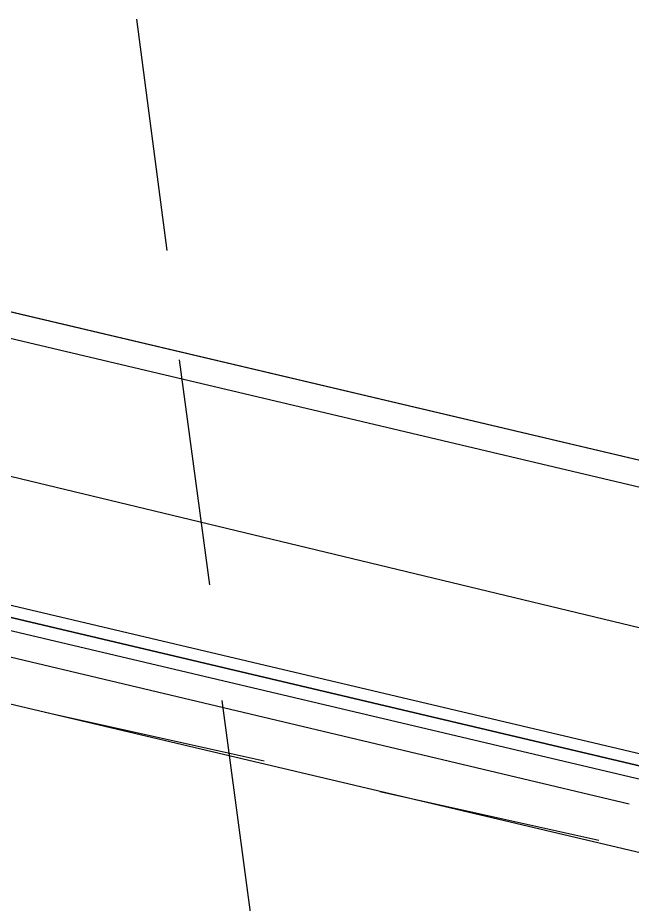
# Model space of a CAD drawing. Header units: feet. Extents: x -84 to 198, y -22 to 181.
# Drawn here: x 131.02 to 132.367, y 125.718 to 127.661 of the extents above; entities that cross this region are included whole.
import ezdxf

# ---------------------------------------------------------------- set-up
doc = ezdxf.new("R2010")
doc.units = ezdxf.units.FT
doc.layers.add('A-LINEA', color=7, linetype='CONTINUOUS')

msp = doc.modelspace()

# ---------------------------------------------------------------- linework, layer by layer
at = {"layer": 'A-LINEA'}
for p, q in [((124.16, 128.6311), (133.8267, 126.3511)), ((132.6667, 126.5644), (124.4933, 128.4978)), ((132.4933, 125.8044), (124.3067, 127.7378)), ((131.28, 127.6578), (131.3467, 127.1511)), ((131.3733, 126.9111), (131.44, 126.4178)), ((130.7333, 126.3244), (132.36, 125.9378)), ((131.4667, 126.1644), (131.5333, 125.6711)), ((131.56, 126.0311), (131.08, 126.1378)), ((132.2933, 125.8578), (131.8133, 125.9644))]:
    msp.add_line(p, q, dxfattribs=at)
for points in [[(124.3067, 145.1111), (120.72, 129.9644), (124.28, 129.1244), (124.16, 128.6311), (133.8267, 126.3511), (130.9867, 114.3778), (130.3867, 111.8711), (130.04, 110.4178), (135.96, 109.0178)], [(132.6, 126.2711), (130.8267, 126.6978), (128.6267, 127.2178)], [(130.76, 126.4311), (132.4533, 126.0311), (132.4533, 126.0178), (132.4533, 126.0044), (130.76, 126.4044), (132.4533, 126.0044), (132.4533, 125.9911), (132.44, 125.9778), (130.7467, 126.3778)]]:
    msp.add_lwpolyline(points, dxfattribs=at)

doc.saveas('drawing.dxf')
